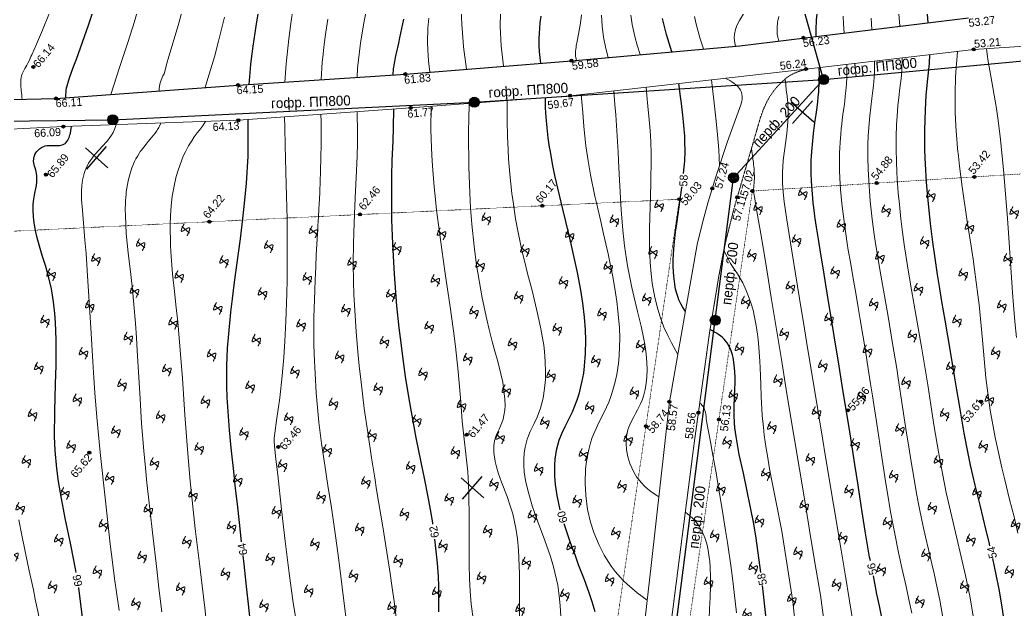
# Model space of a CAD drawing. Header units: millimetres. Extents: x -2893842 to -949497, y -1203244 to 262218.
# Drawn here: x -2303283 to -2203783, y -500730 to -441709 of the extents above; entities that cross this region are included whole.
import ezdxf

# ---------------------------------------------------------------- set-up
doc = ezdxf.new("R2010")
doc.units = ezdxf.units.MM
doc.linetypes.add('g5_05x2', pattern=[3.5, 2.5, -1])
doc.linetypes.add('g5_366', pattern=[0.85, 0.1, -0.75])
doc.layers.get('0').update_dxf_attribs({"lineweight": 5})
for name, color, linetype in [('!!!_ Размеры', 7, 'Continuous'), ('02_сетка', 253, 'Continuous'), ('10_Границы покрытий и угодий', 253, 'Continuous'), ('13_Растительность', 253, 'Continuous'), ('19_Горизонтали', 253, 'Continuous'), ('30_Канализация', 253, 'Continuous'), ('44_Крышки колодцев', 253, 'Continuous'), ('61_Отметки высоты поверхности', 253, 'Continuous')]:
    doc.layers.add(name, color=color, linetype=linetype)
doc.styles.add('LIKE17', font='d431.shx')
doc.styles.add('LIKE32', font='peteri.shx')
doc.styles.add('LIKE36', font='pragmai.shx')
doc.styles.add('Line_GUGK', font='')
doc.styles.get('Line_GUGK').set_extended_font_data('Bm431', italic=True)
doc.linetypes.add('g5_122_d', pattern='A,1,-1,1.5,-0.4,["Др",Line_GUGK,S=1,R=0,X=0,Y=-0.5],-2.4,1.5,-1,4,-1,4,-1,3', length=21.8)

# ---------------------------------------------------------------- blocks, each defined once
blk = doc.blocks.new('BL_333')
at = {"color": 0}
for p, q in [((0, -3), (0, 3)), ((-3, 0), (3, 0))]:
    blk.add_line(p, q, dxfattribs=at)
blk = doc.blocks.new('g5_117')
h = blk.add_hatch(color=255)
h.paths.add_polyline_path([(-0.299, 0.352), (0.352, -0.299, 0.177899), (0.463, 0, 0.639215)])
h.paths.add_polyline_path([(-0.352, 0.299, 0.177899), (-0.463, 0, 0.639215), (0.299, -0.352)])
at = {"color": 0}
blk.add_lwpolyline([(0.354, -0.354), (-0.354, 0.354)], dxfattribs=at)
blk.add_circle((0, 0), 0.5, dxfattribs=at)
blk = doc.blocks.new('g5_330')
blk.add_hatch(color=0).paths.add_polyline_path([(-0.15, 0, 1), (0.15, 0, 1)])
at = {"color": 0}
blk.add_circle((0, 0), 0.15, dxfattribs=at)
blk = doc.blocks.new('g5_411')
at = {"color": 0, "linetype": 'Continuous', "lineweight": 15}
for points in [[(0.375, 1), (0.365, 0.998), (0.355, 0.996), (0.346, 0.994), (0.336, 0.991), (0.326, 0.989), (0.316, 0.987), (0.307, 0.985), (0.297, 0.983), (0.287, 0.981), (0.277, 0.979), (0.268, 0.976), (0.258, 0.974), (0.248, 0.972), (0.238, 0.97), (0.228, 0.968), (0.219, 0.966), (0.209, 0.963), (0.199, 0.961), (0.189, 0.959), (0.18, 0.957), (0.17, 0.955), (0.16, 0.952), (0.15, 0.95), (0.141, 0.948), (0.131, 0.946), (0.121, 0.943), (0.111, 0.941), (0.102, 0.939), (0.092, 0.937), (0.082, 0.934), (0.073, 0.932), (0.063, 0.93), (0.053, 0.927), (0.043, 0.925), (0.034, 0.923), (0.024, 0.92), (0.014, 0.918), (0.005, 0.915), (-0.005, 0.913), (-0.015, 0.911), (-0.025, 0.908), (-0.034, 0.906), (-0.044, 0.903), (-0.054, 0.901), (-0.063, 0.898), (-0.073, 0.895), (-0.083, 0.893), (-0.092, 0.89), (-0.102, 0.887), (-0.111, 0.885), (-0.121, 0.882), (-0.131, 0.879), (-0.14, 0.876), (-0.15, 0.873), (-0.159, 0.87), (-0.169, 0.867), (-0.178, 0.864), (-0.188, 0.861), (-0.197, 0.858), (-0.207, 0.855), (-0.216, 0.852), (-0.226, 0.849), (-0.235, 0.845), (-0.245, 0.842), (-0.254, 0.838), (-0.263, 0.834), (-0.272, 0.831), (-0.282, 0.827), (-0.291, 0.823), (-0.3, 0.818), (-0.309, 0.814), (-0.318, 0.809), (-0.327, 0.805), (-0.335, 0.799), (-0.344, 0.794), (-0.352, 0.788), (-0.36, 0.782), (-0.367, 0.775), (-0.374, 0.768), (-0.379, 0.76), (-0.383, 0.75), (-0.385, 0.741), (-0.384, 0.731), (-0.38, 0.721), (-0.375, 0.713), (-0.369, 0.705), (-0.361, 0.698), (-0.354, 0.692), (-0.346, 0.686), (-0.337, 0.681), (-0.329, 0.675), (-0.32, 0.67), (-0.312, 0.665), (-0.303, 0.661), (-0.294, 0.656), (-0.285, 0.652), (-0.276, 0.647), (-0.267, 0.643), (-0.258, 0.639), (-0.249, 0.635), (-0.239, 0.631), (-0.23, 0.627), (-0.221, 0.623), (-0.212, 0.619), (-0.202, 0.616), (-0.193, 0.612), (-0.184, 0.608), (-0.174, 0.605), (-0.165, 0.601), (-0.156, 0.597), (-0.146, 0.594), (-0.137, 0.59), (-0.128, 0.587), (-0.118, 0.584), (-0.109, 0.58), (-0.099, 0.577), (-0.09, 0.573), (-0.081, 0.57), (-0.071, 0.567), (-0.062, 0.563), (-0.052, 0.56), (-0.043, 0.556), (-0.034, 0.553), (-0.024, 0.55), (-0.015, 0.546), (-0.005, 0.543), (0.004, 0.54), (0.013, 0.536), (0.023, 0.533), (0.032, 0.53), (0.042, 0.526), (0.051, 0.523), (0.061, 0.519), (0.07, 0.516), (0.079, 0.513), (0.089, 0.509), (0.098, 0.506), (0.108, 0.502), (0.117, 0.499), (0.126, 0.495), (0.136, 0.492), (0.145, 0.488), (0.154, 0.485), (0.164, 0.481), (0.173, 0.477), (0.182, 0.474), (0.191, 0.47), (0.201, 0.466), (0.21, 0.462), (0.219, 0.458), (0.228, 0.454), (0.238, 0.45), (0.247, 0.446), (0.256, 0.442), (0.265, 0.438), (0.274, 0.433), (0.283, 0.429), (0.292, 0.425), (0.301, 0.42), (0.309, 0.415), (0.318, 0.41), (0.327, 0.405), (0.335, 0.4), (0.343, 0.394), (0.351, 0.388), (0.359, 0.382), (0.367, 0.375), (0.374, 0.368), (0.38, 0.36), (0.385, 0.352), (0.39, 0.343), (0.392, 0.333), (0.392, 0.323), (0.391, 0.313), (0.387, 0.304), (0.382, 0.295), (0.377, 0.287), (0.37, 0.279), (0.363, 0.272), (0.356, 0.266), (0.348, 0.259), (0.34, 0.253), (0.332, 0.248), (0.323, 0.242), (0.315, 0.237), (0.306, 0.232), (0.298, 0.227), (0.289, 0.222), (0.28, 0.217), (0.271, 0.213), (0.262, 0.208), (0.253, 0.204), (0.244, 0.2), (0.235, 0.196), (0.226, 0.192), (0.217, 0.188), (0.207, 0.184), (0.198, 0.18), (0.189, 0.176), (0.179, 0.173), (0.17, 0.169), (0.161, 0.165), (0.151, 0.162), (0.142, 0.158), (0.133, 0.155), (0.123, 0.151), (0.114, 0.148), (0.105, 0.145), (0.095, 0.141), (0.086, 0.138), (0.076, 0.135), (0.067, 0.132), (0.057, 0.129), (0.048, 0.125), (0.038, 0.122), (0.029, 0.119), (0.019, 0.116), (0.01, 0.113), (0, 0.11), (-0.009, 0.107), (-0.019, 0.104), (-0.028, 0.101), (-0.038, 0.098), (-0.048, 0.095), (-0.057, 0.092), (-0.067, 0.089), (-0.076, 0.086), (-0.086, 0.083), (-0.095, 0.08), (-0.105, 0.078), (-0.115, 0.075), (-0.124, 0.072), (-0.134, 0.069), (-0.143, 0.066), (-0.153, 0.063), (-0.162, 0.061), (-0.172, 0.058), (-0.182, 0.055), (-0.191, 0.052), (-0.201, 0.049), (-0.21, 0.047), (-0.22, 0.044), (-0.23, 0.041), (-0.239, 0.038), (-0.249, 0.036), (-0.259, 0.033), (-0.268, 0.03), (-0.278, 0.027), (-0.287, 0.025), (-0.297, 0.022), (-0.307, 0.019), (-0.316, 0.017), (-0.326, 0.014), (-0.336, 0.011), (-0.345, 0.008), (-0.355, 0.006), (-0.364, 0.003), (-0.374, 0), (-0.375, 0)], [(0, 1), (0, 0)]]:
    blk.add_lwpolyline(points, dxfattribs=at)
blk = doc.blocks.new('Топо_07.04.17')
at = {"layer": '02_сетка', "color": 3, "linetype": 'Continuous'}
for p, q in [((-404952, -300027), (-402731, -298010)), ((-402833, -300129), (-404850, -297908)), ((-334324, -303446), (-332103, -301430)), ((-332205, -303549), (-334222, -301327)), ((-371348, -337050), (-369126, -335034)), ((-369229, -337153), (-371245, -334932))]:
    blk.add_line(p, q, dxfattribs=at)
at = {"layer": '10_Границы покрытий и угодий', "color": 7, "linetype": 'Continuous', "lineweight": 30}
blk.add_lwpolyline([(-424711, -291086), (-407228, -292656), (-388980, -293376), (-372226, -294176), (-355588, -294713), (-338686, -295119), (-315669, -294920)], dxfattribs=at)
at = {"layer": '10_Границы покрытий и угодий', "linetype": 'Continuous', "lineweight": 20}
blk.add_lwpolyline([(-425391, -294341), (-406798, -295535), (-389333, -296885), (-372096, -297580), (-356109, -298176), (-332382, -298195), (-315493, -298127), (-298124, -298973), (-280998, -298733)], dxfattribs=at)
at = {"layer": '10_Границы покрытий и угодий', "color": 7, "linetype": 'Continuous', "lineweight": 20}
blk.add_lwpolyline([(-357170, -362397), (-353345, -345776), (-349697, -329704), (-345169, -314393), (-344347, -312187), (-343581, -310263), (-342565, -307890), (-340994, -304506), (-339268, -301010), (-339110, -300641), (-339057, -300450), (-339024, -300221), (-339025, -299947), (-339054, -299752), (-339111, -299559), (-339206, -299360), (-339346, -299157), (-339526, -298954), (-339689, -298798), (-339887, -298627), (-340077, -298476), (-340321, -298299), (-340523, -298188)], dxfattribs=at)
at = {"layer": '10_Границы покрытий и угодий', "color": 7, "linetype": 'g5_05x2', "lineweight": 20}
blk.add_lwpolyline([(-332382, -298195), (-333024, -298319), (-333648, -298487), (-334092, -298666), (-334406, -298837), (-334859, -299145), (-335188, -299405), (-335496, -299672), (-335880, -300045), (-336340, -300584), (-336701, -301099), (-337037, -301666), (-337447, -302492), (-337948, -303692), (-341090, -311202), (-342351, -314575), (-342709, -315658), (-343365, -317770), (-344923, -323269), (-347684, -334032), (-352254, -352646)], dxfattribs=at)
at = {"layer": '10_Границы покрытий и угодий', "color": 7, "linetype": 'g5_366', "lineweight": 20}
for points in [[(-444221, -374650), (-448657, -303037), (-346417, -309694), (-365121, -380180)], [(-267150, -403277), (-267150, -403277), (-326166, -406624), (-356552, -405124), (-361266, -393704), (-339079, -309702), (-229414, -315118), (-251446, -399128)]]:
    blk.add_lwpolyline(points, close=True, dxfattribs=at)
at = {"layer": '19_Горизонтали', "color": 252, "linetype": 'Continuous', "lineweight": 20}
for points in [[(-328181, -295028), (-328181, -295018), (-328138, -294136), (-328075, -293334)], [(-325333, -293878), (-325376, -295004)], [(-322571, -294980), (-322570, -294974), (-322529, -293756)], [(-339132, -295109), (-339162, -294773), (-339165, -294542), (-339152, -294307), (-339091, -293915), (-338941, -293448), (-338798, -293168), (-338618, -292895), (-338423, -292627), (-337974, -291982)], [(-334467, -292652), (-334619, -293071), (-334663, -293216), (-334715, -293410), (-334751, -293567), (-334778, -293712), (-334812, -293952), (-334830, -294183), (-334833, -294392), (-334813, -294704), (-334813, -294704), (-334772, -294968), (-334749, -295076)], [(-348699, -294878), (-348894, -293919), (-349027, -293020), (-349139, -291786), (-349173, -290869)], [(-342321, -295032), (-342557, -293981), (-342783, -292482), (-342853, -291700)], [(-384286, -293601), (-383949, -291795), (-383411, -289348), (-383039, -287841), (-382627, -286292)], [(-380676, -293773), (-380676, -293773), (-380357, -292063), (-380248, -291543), (-380042, -290620), (-379848, -289808), (-379667, -289093), (-379330, -287836)], [(-377065, -293945), (-376904, -293041), (-376339, -290602), (-375769, -288621), (-375204, -286861)], [(-369786, -294255), (-369798, -293111), (-369747, -292060), (-369674, -291288), (-369472, -289868), (-369281, -288864)], [(-365965, -288523), (-366068, -289833), (-366140, -291629), (-366146, -292115), (-366146, -292115), (-366089, -294374)], [(-362391, -294493), (-362413, -292451), (-362272, -290499), (-362097, -289170)], [(-354056, -290282), (-354271, -291078), (-354584, -292162), (-354795, -292848), (-354932, -293290), (-354983, -293473), (-355013, -293587), (-355069, -293851), (-355096, -294026), (-355114, -294260), (-355112, -294462), (-355078, -294725)], [(-351889, -294802), (-352047, -293900), (-352149, -292733), (-352152, -291629), (-352075, -290522)], [(-410588, -292354), (-410579, -292132), (-410576, -291911), (-410575, -291691), (-410575, -291494), (-410573, -291321), (-410568, -291111), (-410559, -290937), (-410536, -290687), (-410523, -290594), (-410505, -290484), (-410481, -290364), (-410443, -290218), (-410381, -290032), (-410287, -289824), (-410220, -289705), (-410097, -289512), (-409958, -289317), (-409732, -289007), (-409614, -288834), (-409465, -288602), (-409226, -288208), (-409132, -288050), (-408547, -287051), (-407782, -285711), (-406884, -284084)], [(-396929, -281996), (-398559, -285887), (-399454, -287907), (-400570, -290306), (-401706, -292874)], [(-396894, -293064), (-396876, -292932), (-396845, -292786), (-396803, -292637), (-396724, -292416), (-396633, -292197), (-396548, -292010), (-396359, -291607), (-396187, -291423), (-395762, -290304), (-394165, -286566), (-393019, -283660)], [(-389576, -286486), (-389808, -287117), (-390434, -288804), (-391013, -290294), (-391906, -292399), (-392278, -293246)]]:
    blk.add_lwpolyline(points, dxfattribs=at)
at = {"layer": '19_Горизонтали', "color": 42, "linetype": 'Continuous', "lineweight": 30}
for points in [[(-345510, -294955), (-345832, -293180), (-346058, -291534)], [(-406204, -292696), (-406200, -292576), (-406182, -292363), (-406154, -292180), (-406101, -291935), (-406037, -291709), (-405972, -291514), (-405793, -291072), (-405605, -290673), (-405417, -290302), (-405151, -289790), (-404732, -288973), (-403155, -285752), (-402043, -283336)], [(-358139, -289955), (-358289, -290607), (-358488, -291643), (-358563, -292135), (-358645, -292846), (-358689, -293477), (-358694, -294613)], [(-330987, -295053), (-330932, -294415), (-330776, -293414), (-330589, -292544), (-330419, -291861), (-330134, -290795), (-329808, -289578), (-329578, -288707), (-329389, -287984), (-328650, -285067), (-328039, -282529), (-327706, -281084), (-327454, -279957), (-327080, -278218), (-326846, -277086), (-326545, -275566), (-326344, -274501), (-325696, -270739), (-325214, -267427), (-324948, -265260), (-324667, -262498), (-324548, -261061), (-324319, -257466), (-324296, -256939)], [(-319688, -293227), (-319765, -294952)], [(-373454, -294118), (-373335, -293507), (-373201, -292986), (-373028, -292414), (-372887, -291992), (-372548, -291034), (-372368, -290523), (-371754, -288704)], [(-377856, -260012), (-378319, -262295), (-378600, -263483), (-379332, -266234), (-380364, -269618), (-381247, -272261), (-382267, -275161), (-383683, -279086), (-384332, -280898), (-385889, -285491), (-386263, -286701), (-386560, -287711), (-387085, -289660), (-387391, -290926), (-387515, -291483), (-387675, -292250), (-387897, -293428)], [(-410561, -339978), (-410572, -339768), (-410781, -337188), (-411032, -334454), (-411187, -332477), (-411277, -330736), (-411302, -329437), (-411259, -327627), (-411157, -326219), (-410869, -323718), (-410482, -321040), (-410208, -319143), (-409995, -317455), (-409908, -316622), (-409783, -314913), (-409751, -314005), (-409754, -312837), (-409822, -311524), (-409946, -310383), (-410131, -309239), (-410345, -308094), (-410520, -307140), (-410672, -306167), (-410742, -305552), (-410792, -304784), (-410794, -304153), (-410747, -303472), (-410661, -302900), (-410546, -302397), (-410372, -301824), (-410228, -301373), (-410139, -301068), (-410053, -300709), (-410024, -300546), (-409986, -300154), (-409993, -299852), (-410007, -299718), (-410033, -299547), (-410076, -299309), (-410105, -299141), (-410130, -298960), (-410144, -298791), (-410142, -298620), (-410111, -298403), (-410072, -298269), (-410016, -298136), (-409942, -298001), (-409814, -297822), (-409713, -297711), (-409578, -297588), (-409437, -297485), (-409213, -297364), (-408825, -297257), (-408610, -297244), (-408351, -297256), (-407935, -297309), (-407597, -297352), (-407382, -297364), (-407261, -297360), (-407141, -297346), (-407010, -297313), (-406826, -297227), (-406742, -297167), (-406511, -296925), (-406431, -296807), (-406357, -296682), (-406297, -296563), (-406240, -296436), (-406183, -296291), (-406095, -296021), (-406047, -295841), (-405996, -295597), (-405996, -295597)], [(-388383, -296923), (-388819, -300556), (-389283, -303257), (-389758, -305526), (-390166, -307274), (-390514, -308694), (-390866, -310089), (-391586, -312934), (-391983, -314552), (-392290, -315869), (-392815, -318353), (-393010, -319410), (-393010, -319410), (-393286, -321153), (-393522, -323159), (-393613, -324295), (-393668, -325218), (-393746, -327571), (-393771, -329356), (-393790, -331715), (-393797, -333433), (-393800, -335007), (-393802, -336841), (-393803, -338811)], [(-374568, -339196), (-374572, -339079), (-374648, -337703), (-374749, -336275), (-374881, -334691), (-375040, -332900), (-375254, -330428), (-375517, -326495), (-375617, -324238), (-375675, -322214), (-375697, -320841), (-375704, -319313), (-375682, -317097), (-375581, -313920), (-375407, -310901), (-375213, -308517), (-374841, -305070), (-374717, -304108), (-374509, -302633), (-374407, -301955), (-374206, -300691), (-374000, -299345), (-373776, -297513)], [(-358621, -298082), (-358714, -299109), (-358766, -300029), (-358793, -301104), (-358788, -302116), (-358758, -303057), (-358737, -303509), (-358657, -304728), (-358551, -305929), (-358331, -307948), (-358157, -309368), (-357994, -310635), (-357817, -312027), (-357616, -313696), (-357396, -315838), (-357267, -317601), (-357212, -318931), (-357204, -320326), (-357251, -321619), (-357331, -322634), (-357504, -323958), (-357749, -325214), (-357920, -325894), (-358195, -326799), (-358621, -327924), (-358882, -328504), (-359480, -329631), (-359914, -330322), (-360373, -331001), (-360749, -331608), (-361106, -332309), (-361482, -333279), (-361708, -334112), (-361822, -334697), (-361948, -335804), (-361976, -336624), (-361939, -337761), (-361789, -339197)], [(-345708, -307201), (-345577, -306574), (-345462, -305964), (-345315, -304985), (-345215, -304016), (-345178, -303467), (-345148, -302797), (-345133, -302053), (-345131, -301370), (-345146, -300219), (-345158, -299514), (-345172, -298184)], [(-331520, -347790), (-331552, -347390), (-331701, -344770), (-331816, -342181), (-331896, -340105), (-331973, -338035), (-332046, -336233), (-332127, -334474), (-332319, -330686), (-332445, -328096), (-332601, -324807), (-332700, -322708), (-332756, -321546), (-332838, -319839), (-332912, -318332), (-332991, -316738), (-333066, -315230), (-333118, -314017), (-333145, -313133), (-333156, -312597), (-333162, -312036), (-333163, -311601), (-333158, -311090), (-333150, -310706), (-333136, -310271), (-333119, -309882), (-333088, -309329), (-333041, -308726), (-333003, -308323), (-332941, -307780), (-332874, -307281), (-332819, -306921), (-332735, -306438), (-332522, -305405), (-332350, -304671), (-332160, -303905), (-332035, -303415), (-331885, -302826), (-331771, -302372), (-331590, -301621), (-331471, -301092), (-331372, -300616), (-331303, -300255), (-331252, -299962), (-331100, -298860), (-331045, -298189)], [(-319478, -347624), (-319521, -347253), (-319665, -346078), (-319994, -343493), (-320248, -341456), (-320484, -339390), (-320601, -338223), (-320769, -336155), (-320843, -334925), (-320930, -333112), (-320994, -331747), (-321054, -330535), (-321200, -327888), (-321385, -324719), (-321491, -322809), (-321568, -321290), (-321622, -320094), (-321669, -318900), (-321700, -317951), (-321728, -316825), (-321728, -316825), (-321753, -314932), (-321728, -312279), (-321680, -310794), (-321619, -309582), (-321537, -308364), (-321464, -307491), (-321260, -305581), (-320979, -303597), (-320728, -302173), (-320518, -301137), (-320383, -300527), (-320043, -299016), (-319896, -298145)], [(-347093, -320900), (-347334, -320429), (-347467, -320102), (-347603, -319677), (-347662, -319449), (-347745, -319047), (-347810, -318577), (-347848, -318095), (-347854, -317262), (-347833, -316827), (-347786, -316284), (-347706, -315637), (-347521, -314545), (-347375, -313838), (-347168, -312936), (-346961, -312103), (-346333, -309726), (-346154, -309043), (-346032, -308562), (-346008, -308466)], [(-342521, -347704), (-342625, -344233), (-342698, -342795), (-343129, -337653), (-343344, -335738), (-343471, -333909), (-343478, -333038), (-343462, -332542), (-343408, -331797), (-343343, -331213), (-343275, -330700), (-343194, -330143), (-343141, -329797), (-343065, -329289), (-342958, -328506), (-342900, -327994), (-342858, -327507), (-342837, -327083), (-342836, -326505), (-342867, -326042), (-342904, -325751), (-342937, -325561), (-342982, -325356), (-343039, -325143), (-343095, -324970), (-343292, -324514), (-343430, -324276), (-343560, -324089), (-343734, -323878), (-343839, -323767), (-344066, -323559), (-344243, -323417), (-344414, -323290), (-344620, -323146), (-344844, -322991)], [(-393804, -340187), (-393804, -341054), (-393811, -343583), (-393819, -345086), (-393841, -347578), (-393844, -348572), (-393792, -350910), (-393664, -352554), (-393385, -354473), (-392987, -356463), (-392484, -358699), (-392057, -360634), (-391062, -365370), (-390292, -369063), (-389309, -373500), (-388408, -377137), (-387559, -380170)], [(-374980, -347986), (-374686, -345457), (-374604, -344456), (-374537, -343133), (-374533, -340720)], [(-361547, -340613), (-361229, -342161), (-361019, -343055), (-360829, -343830), (-360577, -344834), (-360182, -346408), (-359860, -347765), (-359659, -348690), (-359465, -349690)], [(-404331, -379074), (-405088, -375200), (-405431, -373465), (-405741, -371930), (-406186, -369777), (-406511, -368253), (-407076, -365724), (-407858, -362471), (-408417, -360266), (-408895, -358349), (-409357, -356352), (-409966, -353066), (-410223, -350844), (-410370, -348063), (-410396, -346871), (-410416, -345043), (-410437, -343185), (-410479, -341550), (-410482, -341491)], [(-343880, -410283), (-343764, -405996), (-343513, -398352), (-343246, -389802), (-343142, -385536), (-343045, -377324), (-343102, -370706), (-342992, -364187), (-342812, -360066), (-342656, -356565), (-342547, -353271), (-342504, -349902), (-342511, -349026)], [(-318793, -365064), (-318875, -363435), (-318936, -361125), (-318928, -359245), (-318904, -357613), (-318894, -356601), (-318901, -355207), (-318952, -353615), (-319045, -352051), (-319168, -350547), (-319334, -348925)], [(-332633, -409849), (-332152, -399871), (-331924, -395144), (-331633, -389050), (-331373, -383411), (-331048, -374653), (-331021, -369321), (-330914, -364814), (-330823, -362015), (-330777, -359794), (-330779, -357754), (-330848, -355645), (-330928, -354420), (-331007, -353523), (-331125, -352356), (-331246, -351179), (-331398, -349301)]]:
    blk.add_lwpolyline(points, dxfattribs=at)
at = {"layer": '19_Горизонтали', "color": 42, "linetype": 'Continuous', "lineweight": 20}
for points in [[(-408443, -378818), (-409377, -374273), (-410358, -369601), (-410960, -366766), (-411795, -362848), (-413036, -357018), (-413865, -353440), (-413865, -353440), (-414269, -351925), (-414374, -351393), (-414508, -349661), (-414529, -348145), (-414592, -346458), (-414687, -344891), (-414789, -343570), (-414915, -342159), (-415003, -341233), (-415196, -339302), (-415392, -337314), (-415543, -335654), (-415663, -334112)], [(-401541, -295941), (-401604, -296108), (-401691, -296294), (-401785, -296464), (-401934, -296693), (-402115, -296931), (-402295, -297139), (-402588, -297438), (-402717, -297560), (-403042, -297852), (-403565, -298301), (-403880, -298578), (-403987, -298675), (-404140, -298819), (-404305, -298983), (-404530, -299227), (-404710, -299447), (-404809, -299582), (-405016, -299907), (-405136, -300131), (-405277, -300438), (-405500, -301084), (-405625, -301599), (-405717, -302141), (-405765, -302531), (-405804, -302980), (-405855, -304036), (-405875, -304918), (-405895, -305772), (-405932, -307049), (-405978, -308384), (-406072, -310623), (-406172, -312692), (-406338, -315845), (-406517, -319235), (-406595, -320847), (-406661, -322335), (-406748, -324770), (-406817, -328328), (-406835, -333179), (-406842, -337545), (-406832, -339088), (-406805, -341023), (-406708, -344262)], [(-402489, -344869), (-402507, -342470), (-402506, -340551), (-402507, -336882), (-402516, -334800), (-402519, -333305), (-402515, -331875), (-402502, -330382), (-402468, -328671), (-402368, -325904), (-402244, -323451), (-401978, -318632), (-401914, -317339), (-401853, -315889), (-401793, -314015), (-401765, -312501), (-401758, -310999), (-401771, -308818), (-401751, -306874), (-401650, -305107), (-401578, -304425), (-401508, -303911), (-401450, -303559), (-401397, -303272), (-401341, -303000), (-401282, -302738), (-401189, -302366), (-400969, -301643), (-400789, -301159), (-400451, -300413), (-400116, -299817), (-399948, -299559), (-399743, -299270), (-399541, -299009), (-399440, -298888), (-399319, -298749), (-398786, -298206), (-398529, -297967), (-398321, -297776), (-398116, -297583), (-397925, -297397), (-397750, -297216), (-397569, -297013), (-397470, -296891), (-397399, -296799), (-397320, -296687), (-397244, -296571), (-397085, -296286)], [(-392630, -296630), (-392962, -297045), (-393213, -297305), (-393360, -297451), (-393580, -297674), (-393908, -298030), (-394213, -298389), (-394581, -298867), (-394954, -299410), (-395177, -299768), (-395354, -300075), (-395507, -300357), (-395896, -301160), (-396144, -301752), (-396419, -302513), (-396532, -302866), (-396761, -303675), (-396979, -304609), (-397077, -305107), (-397164, -305606), (-397296, -306514), (-397492, -308514), (-397535, -309194), (-397613, -311404), (-397631, -313486), (-397632, -314504), (-397633, -316223), (-397787, -321896), (-397968, -325553), (-398120, -329013), (-398199, -332211), (-398226, -336986), (-398209, -340469), (-398193, -342741), (-398183, -344951), (-398183, -347173)], [(-389124, -349527), (-389342, -345205), (-389409, -342465), (-389438, -339240), (-389437, -336055), (-389427, -332555), (-389427, -330969), (-389426, -330011), (-389404, -329239), (-389358, -328872), (-389251, -328368), (-388925, -327154), (-388364, -324923), (-387881, -322773), (-387515, -320961), (-387221, -319365), (-386886, -317367), (-386485, -314661), (-386303, -313296), (-386108, -311722), (-385958, -310429), (-385623, -307235), (-385407, -304957), (-385192, -302524), (-384966, -299869), (-384822, -298143), (-384731, -297071)], [(-384252, -348159), (-384281, -346635), (-384304, -344178), (-384324, -341720), (-384324, -341720), (-384368, -339280), (-384471, -336429), (-384570, -334193), (-384656, -332126), (-384721, -329947), (-384741, -327775), (-384686, -324853), (-384453, -320976), (-384357, -319942), (-384180, -318323), (-384056, -317321), (-383811, -315543), (-383680, -314654), (-383515, -313589), (-383312, -312325), (-383119, -311160), (-382936, -310074), (-382761, -309047), (-382628, -308262), (-382475, -307356), (-382356, -306650), (-382259, -306064), (-382190, -305639), (-382078, -304950), (-382078, -304950), (-381901, -303818), (-381772, -302965), (-381772, -302965), (-381552, -301408), (-381408, -300299), (-381201, -298495), (-381148, -297963), (-381079, -297218)], [(-379251, -349665), (-379288, -346686), (-379330, -345058), (-379379, -343610), (-379438, -342120), (-379587, -338889), (-379644, -337715), (-379713, -336347), (-379772, -335154), (-379829, -333955), (-379921, -331904), (-380015, -329370), (-380079, -326927), (-380111, -324273), (-380107, -322624), (-380088, -321247), (-380029, -319179), (-379899, -316569), (-379823, -315469), (-379725, -314260), (-379531, -312324), (-379303, -310481), (-379137, -309305), (-378865, -307521), (-378603, -305891), (-378179, -303244), (-377951, -301734), (-377783, -300531), (-377646, -299455), (-377428, -297365)], [(-371594, -350489), (-371671, -347595), (-371622, -346267), (-371543, -345058), (-371415, -343595), (-371277, -342267), (-370898, -338928), (-370669, -336656), (-370584, -335600), (-370512, -334390), (-370513, -329312), (-370423, -327373), (-370336, -324303), (-370335, -321808), (-370358, -320218), (-370425, -317575), (-370473, -316019), (-370524, -314430), (-370595, -312007), (-370646, -309514), (-370658, -308034), (-370656, -306975), (-370639, -305694), (-370592, -304042), (-370552, -303140), (-370474, -301824), (-370314, -299929), (-370040, -297657)], [(-366234, -297799), (-366453, -299446), (-366583, -300486), (-366723, -301680), (-366887, -303217), (-366973, -304125), (-367174, -306687), (-367261, -308230), (-367320, -309848), (-367347, -312048), (-367316, -313962), (-367133, -317283), (-366920, -319467), (-366794, -320496), (-366603, -321842), (-366468, -322695), (-366292, -323774), (-366112, -325027), (-366025, -325877), (-366001, -327586), (-366068, -328217), (-366154, -328690), (-366295, -329219), (-366418, -329568), (-366571, -329923), (-366908, -330524), (-367150, -330888), (-367274, -331102), (-367495, -331606), (-367624, -332071), (-367713, -332765), (-367690, -333663), (-367621, -334213), (-367507, -334832), (-367279, -335804), (-366895, -337286), (-366675, -338247), (-366527, -339087), (-366375, -340539), (-366334, -341611), (-366349, -342747), (-366522, -345128), (-366786, -347413), (-366930, -348621), (-367119, -350651)], [(-362913, -349804), (-362853, -348704), (-362832, -347744), (-362859, -346672), (-363066, -344815), (-363264, -343736), (-363519, -342573), (-363724, -341721), (-364109, -340155), (-364364, -339071), (-364487, -338499), (-364767, -336907), (-364873, -335896), (-364903, -335032), (-364877, -334349), (-364822, -333819), (-364697, -333132), (-364551, -332598), (-364246, -331809), (-363865, -331105), (-363367, -330356), (-362997, -329742), (-362578, -328897), (-362202, -327909), (-361944, -326996), (-361761, -326097), (-361659, -325375), (-361569, -324306), (-361541, -323309), (-361547, -322664), (-361606, -321392), (-361648, -320832), (-361788, -319435), (-362091, -317106), (-362338, -315360), (-362513, -314067), (-362624, -313165), (-362816, -311186), (-362909, -309805), (-362977, -308093), (-362992, -307252), (-362980, -305308), (-362928, -303768), (-362880, -302849), (-362786, -301492), (-362651, -299962), (-362428, -297940)], [(-354129, -349183), (-355043, -348316), (-355947, -347366), (-356301, -346941), (-356985, -345974), (-357324, -345403), (-357909, -344206), (-358302, -343168), (-358672, -341855), (-358883, -340767), (-359030, -339481), (-359068, -338090), (-358993, -336830), (-358783, -335437), (-358610, -334691), (-358255, -333550), (-357998, -332903), (-357765, -332396), (-356936, -330984), (-356284, -330018), (-355727, -329074), (-355443, -328516), (-355175, -327924), (-354860, -327120), (-354623, -326408), (-354332, -325327), (-354171, -324562), (-353919, -322832), (-353834, -321804), (-353778, -320081), (-353786, -319159), (-353814, -318285), (-353898, -316826), (-354121, -314305), (-354346, -312267), (-354491, -311009), (-354707, -309105), (-354778, -308434), (-354974, -306278), (-355066, -304850), (-355115, -303343), (-355096, -301383), (-355081, -300901), (-355049, -299987), (-355017, -298915), (-354997, -298177)], [(-351814, -339032), (-352007, -338878), (-352429, -338516), (-352669, -338290), (-353082, -337847), (-353426, -337405), (-353795, -336804), (-354032, -336293), (-354189, -335858), (-354317, -335399), (-354441, -334714), (-354487, -334015), (-354454, -333337), (-354341, -332689), (-354126, -332016), (-354010, -331759), (-353777, -331337), (-353407, -330787), (-353184, -330481), (-352941, -330143), (-352577, -329580), (-352396, -329252), (-352210, -328861), (-351963, -328226), (-351779, -327601), (-351651, -327014), (-351538, -326239), (-351482, -325538), (-351462, -324697), (-351488, -323754), (-351523, -323188), (-351648, -321876), (-351832, -320386), (-352039, -318807), (-352144, -317935), (-352331, -315737), (-352400, -313692), (-352394, -312143), (-352326, -310091), (-352111, -306541), (-352016, -305146), (-351962, -304322), (-351790, -300595), (-351768, -299560), (-351727, -298179)], [(-348332, -325091), (-348818, -323858), (-349109, -323106), (-349398, -322218), (-349663, -321172), (-349813, -320384), (-349970, -319175), (-350058, -317738), (-350066, -316787), (-350031, -315651), (-349919, -314074), (-349814, -313052), (-349715, -312222), (-349581, -311213), (-349272, -309058), (-349078, -307712), (-348973, -306952), (-348862, -306093), (-348719, -304827), (-348615, -303631), (-348553, -302555), (-348517, -301466), (-348493, -300109), (-348475, -299034), (-348475, -299034), (-348454, -298182)], [(-342074, -306828), (-341951, -305246), (-341914, -304466), (-341883, -303344), (-341872, -302039), (-341881, -300240), (-341895, -298187)], [(-328003, -353442), (-328129, -352060), (-328267, -350739), (-328478, -348836), (-328627, -347423), (-328835, -345044), (-328967, -343132), (-329073, -341256), (-329121, -340253), (-329231, -337588), (-329349, -334232), (-329453, -331399), (-329501, -330186), (-329565, -328691), (-329650, -326849), (-329728, -325268), (-329809, -323699), (-329876, -322476), (-329959, -320999), (-330046, -319540), (-330143, -317889), (-330210, -316645), (-330242, -315972), (-330281, -315019), (-330310, -314021), (-330326, -311948), (-330292, -310534), (-330234, -309422), (-330175, -308648), (-330074, -307646), (-329977, -306886), (-329905, -306395), (-329820, -305880), (-329741, -305448), (-329669, -305084), (-329541, -304487), (-329448, -304080), (-329342, -303639), (-329160, -302902), (-329022, -302343), (-328895, -301825), (-328778, -301329), (-328778, -301329), (-328658, -300794), (-328658, -300794), (-328528, -300152), (-328528, -300152), (-328408, -299466), (-328408, -299466), (-328258, -298178)], [(-325470, -298167), (-325632, -299389), (-325868, -300580), (-326039, -301319), (-326165, -301842), (-326574, -303565), (-326937, -305479), (-327082, -306454), (-327227, -307677), (-327332, -308834), (-327407, -309975), (-327454, -311045), (-327479, -312029), (-327485, -313846), (-327456, -315391), (-327426, -316315), (-327274, -319495), (-327147, -321614), (-327018, -323709), (-326867, -326418), (-326742, -328958), (-326697, -329951), (-326579, -332822), (-326481, -335483), (-326426, -336872), (-326369, -338184), (-326267, -340158), (-326175, -341590), (-326053, -343155), (-325881, -344945), (-325764, -346019), (-325615, -347319), (-325448, -348751), (-325334, -349760), (-325180, -351223), (-325067, -352458), (-324915, -354814)], [(-321908, -355010), (-322047, -352408), (-322234, -350299), (-322666, -346504), (-322998, -343747), (-323210, -341832), (-323388, -339911), (-323539, -337718), (-323664, -335165), (-323755, -332967), (-323844, -330923), (-324038, -327086), (-324221, -324020), (-324221, -324020), (-324381, -321328), (-324486, -319328), (-324486, -319328), (-324589, -316713), (-324619, -315471), (-324634, -314123), (-324627, -312708), (-324601, -311519), (-324566, -310575), (-324510, -309516), (-324427, -308363), (-324322, -307233), (-324165, -305903), (-323997, -304742), (-323856, -303910), (-323655, -302860), (-323479, -302046), (-323265, -301141), (-323101, -300448), (-322972, -299874), (-322864, -299347), (-322683, -298156)], [(-317109, -298134), (-317288, -299008), (-317438, -299739), (-317604, -300661), (-317664, -301032), (-317792, -301909), (-317896, -302750), (-318035, -304177), (-318126, -305499), (-318154, -306048), (-318185, -306822), (-318211, -307823), (-318220, -308558), (-318223, -309563), (-318193, -311647), (-318086, -314907), (-317975, -317637), (-317925, -318964), (-317891, -320006), (-317840, -322568), (-317837, -323573), (-317899, -327094), (-317974, -330882), (-317916, -334149), (-317727, -336922), (-317578, -338460), (-317402, -340032), (-317255, -341230), (-316995, -343246), (-316759, -345039), (-316550, -346679)], [(-314499, -327233), (-314466, -325618), (-314419, -323986), (-314373, -322709), (-314311, -321198), (-314109, -316733), (-314046, -315301), (-313967, -313283), (-313926, -312019), (-313894, -310808), (-313867, -309382), (-313855, -307736), (-313856, -307385), (-313878, -305448), (-313918, -304038), (-313940, -303490), (-314048, -301545), (-314129, -300389), (-314192, -299282), (-314208, -298190)], [(-334565, -298945), (-334567, -299516), (-334563, -300020), (-334561, -300676), (-334574, -301365), (-334615, -302030), (-334696, -302718), (-334854, -303610), (-335023, -304382), (-335259, -305346), (-335378, -305825), (-335545, -306518), (-335659, -307025), (-335778, -307628), (-335860, -308122), (-335936, -308721), (-335986, -309274), (-336030, -310161), (-336040, -311138), (-335990, -312954), (-335887, -315282), (-335735, -318406), (-335608, -320908), (-335452, -323989), (-335354, -325913), (-335132, -330320), (-334889, -335059), (-334792, -336929), (-334542, -341748), (-334300, -346386), (-334174, -348834), (-333911, -354203)], [(-336790, -353892), (-336880, -350636), (-337006, -348097), (-337186, -344669), (-337363, -341281), (-337715, -334448), (-337925, -330229), (-338092, -326784), (-338221, -324130), (-338399, -320485), (-338540, -317681), (-338710, -314408), (-338852, -311785), (-338887, -311164), (-338911, -310734), (-338925, -310497), (-338938, -310269), (-338946, -310133), (-338955, -309968), (-338960, -309840), (-338947, -309582), (-338878, -309282), (-338788, -308818), (-338735, -308451), (-338708, -308210), (-338687, -307958), (-338672, -307731), (-338663, -307520), (-338656, -307294), (-338654, -307083), (-338653, -306856), (-338658, -306534), (-338669, -306159), (-338677, -305967), (-338699, -305488)], [(-339741, -357944), (-339688, -350929), (-339999, -343819), (-340228, -340909), (-340396, -338889), (-340499, -337489), (-340576, -336186), (-340609, -335443), (-340644, -334108), (-340648, -333299), (-340624, -332106), (-340520, -330213), (-340430, -329004), (-340366, -328181), (-340303, -327329), (-340264, -326740), (-340195, -325297), (-340180, -324512), (-340183, -323965), (-340211, -323096), (-340275, -322246), (-340357, -321556), (-340466, -320891), (-340589, -320305), (-340801, -319517), (-341071, -318730), (-341294, -318195), (-341498, -317762), (-341677, -317401), (-342052, -316642), (-342203, -316307), (-342367, -315896), (-342480, -315556), (-342569, -315234)], [(-345405, -351429), (-345404, -349398), (-345421, -347940), (-345441, -346886), (-345515, -344354), (-345562, -343125), (-345638, -341428), (-345713, -339976), (-345778, -338796), (-345855, -337505), (-346006, -335137), (-346073, -334144), (-346133, -333270), (-346168, -332764), (-346205, -332228), (-346223, -331821), (-346224, -331596), (-346225, -331360), (-346237, -331147), (-346259, -330984), (-346284, -330874), (-346326, -330742), (-346358, -330665), (-346404, -330571), (-346452, -330488), (-346513, -330398), (-346581, -330310), (-346697, -330183)], [(-348190, -351762), (-348035, -350715), (-347871, -349644), (-347696, -348426), (-347656, -348112), (-347596, -347585), (-347514, -346587), (-347491, -346030), (-347492, -345399), (-347517, -344890), (-347567, -344390), (-347668, -343793), (-347796, -343289), (-347976, -342774), (-348140, -342412), (-348282, -342149), (-348506, -341800), (-348719, -341523), (-348913, -341303), (-349200, -341017), (-349362, -340870)]]:
    blk.add_lwpolyline(points, dxfattribs=at)
at = {"layer": '30_Канализация', "color": 7, "linetype": 'g5_122_d', "lineweight": 30}
blk.add_lwpolyline([(-330742, -299433), (-336815, -261970), (-343990, -224601), (-349521, -186369)], dxfattribs=at)
at = {"layer": '30_Канализация', "color": 3, "linetype": 'g5_122_d', "lineweight": 30}
for points in [[(-459669, -290510), (-451541, -290393), (-401816, -295421), (-365694, -297745), (-330742, -299433), (-275570, -300513), (-220754, -302523), (-181654, -303046), (-137004, -304079), (-97871, -300292), (-69776, -299098), (-56112, -303462), (-26736, -316763)], [(-362700, -397829), (-353598, -360354), (-344218, -322127), (-340793, -308169), (-330742, -299433)]]:
    blk.add_lwpolyline(points, dxfattribs=at)
at = {"layer": '02_сетка', "color": 92, "xscale": 500.0000000002746, "yscale": 500.0000000002746, "zscale": 500.0000000002746, "rotation": 42.22816425403256}
for p in [(-333213, -302438), (-370237, -336042)]:
    blk.add_blockref('BL_333', p, dxfattribs=at)
at = {"layer": '13_Растительность', "color": 7, "linetype": 'Continuous', "lineweight": 20, "xscale": 999.9999999999995, "yscale": 999.9999999999995, "zscale": 999.9999999999995, "rotation": 43.98139083737546}
for p in [(-395470, -307529, -67200), (-400085, -308508, -67200), (-382770, -309169, -67200), (-404699, -309486, -67200), (-387384, -310148, -67200), (-365455, -309830, -67200), (-409313, -310465, -67200), (-391998, -311127, -67200), (-370069, -310809, -67200), (-348140, -310492, -67200), (-333735, -310911, -67200), (-396613, -312105, -67200), (-374683, -311788, -67200), (-352754, -311471, -67200), (-338349, -311890, -67200), (-401227, -313084, -67200), (-379298, -312767, -67200), (-357368, -312450, -67200), (-321034, -312551, -67200), (-405841, -314063, -67200), (-383912, -313746, -67200), (-366597, -314407, -67200), (-361982, -313428, -67200), (-325649, -313530, -67200), (-410456, -315042, -67200), (-388526, -314724, -67200), (-371211, -315386, -67200), (-349282, -315069, -67200), (-330263, -314509, -67200), (-312948, -315170, -67200), (-393141, -315703, -67200), (-375825, -316365, -67200), (-353896, -316047, -67200), (-334877, -315488, -67200), (-317562, -316149, -67200), (-397755, -316682, -67200), (-380440, -317343, -67200), (-358510, -317026, -67200), (-339492, -316466, -67200), (-322176, -317128, -67200), (-402369, -317661, -67200), (-385054, -318322, -67200), (-363125, -318005, -67200), (-326791, -318107, -67200), (-406984, -318640, -67200), (-389668, -319301, -67200), (-367739, -318984, -67200), (-331405, -319085, -67200), (-411598, -319618, -67200), (-394283, -320280, -67200), (-372353, -319962, -67200), (-350424, -319645, -67200), (-336019, -320064, -67200), (-314090, -319747, -67200), (-398897, -321259, -67200), (-376968, -320941, -67200), (-355038, -320624, -67200), (-340634, -321043, -67200), (-318704, -320726, -67200), (-403511, -322237, -67200), (-381582, -321920, -67200), (-359653, -321603, -67200), (-323319, -321704, -67200), (-408126, -323216, -67200), (-386196, -322899, -67200), (-364267, -322582, -67200), (-327933, -322683, -67200), (-412740, -324195, -67200), (-390811, -323878, -67200), (-368881, -323560, -67200), (-351566, -324222, -67200), (-332547, -323662, -67200), (-315232, -324324, -67200), (-395425, -324856, -67200), (-373496, -324539, -67200), (-356180, -325201, -67200), (-337162, -324641, -67200), (-319847, -325302, -67200), (-400039, -325835, -67200), (-378110, -325518, -67200), (-360795, -326179, -67200), (-341776, -325620, -67200), (-324461, -326281, -67200), (-404654, -326814, -67200), (-382724, -326497, -67200), (-365409, -327158, -67200), (-329075, -327260, -67200), (-409268, -327793, -67200), (-387338, -327475, -67200), (-370023, -328137, -67200), (-333690, -328239, -67200), (-413882, -328772, -67200), (-391953, -328454, -67200), (-374638, -329116, -67200), (-352708, -328798, -67200), (-338304, -329217, -67200), (-316374, -328900, -67200), (-396567, -329433, -67200), (-379252, -330095, -67200), (-357323, -329777, -67200), (-342918, -330196, -67200), (-320989, -329879, -67200), (-401181, -330412, -67200), (-383866, -331073, -67200), (-361937, -330756, -67200), (-325603, -330858, -67200), (-405796, -331391, -67200), (-388481, -332052, -67200), (-366551, -331735, -67200), (-330217, -331836, -67200), (-410410, -332369, -67200), (-393095, -333031, -67200), (-371166, -332714, -67200), (-334832, -332815, -67200), (-415024, -333348, -67200), (-397709, -334010, -67200), (-375780, -333692, -67200), (-353850, -333375, -67200), (-339446, -333794, -67200), (-317517, -333477, -67200), (-402324, -334988, -67200), (-380394, -334671, -67200), (-358465, -334354, -67200), (-344060, -334773, -67200), (-322131, -334456, -67200), (-406938, -335967, -67200), (-385009, -335650, -67200), (-363079, -335333, -67200), (-326745, -335434, -67200), (-411552, -336946, -67200), (-389623, -336629, -67200), (-372308, -337290, -67200), (-367693, -336311, -67200), (-331360, -336413, -67200), (-416167, -337925, -67200), (-394237, -337607, -67200), (-376922, -338269, -67200), (-354993, -337952, -67200), (-335974, -337392, -67200), (-318659, -338053, -67200), (-398852, -338586, -67200), (-381536, -339248, -67200), (-359607, -338930, -67200), (-340588, -338371, -67200), (-323273, -339032, -67200), (-403466, -339565, -67200), (-386151, -340227, -67200), (-364221, -339909, -67200), (-345203, -339349, -67200), (-327887, -340011, -67200), (-408080, -340544, -67200), (-390765, -341205, -67200), (-368836, -340888, -67200), (-332502, -340990, -67200), (-412695, -341523, -67200), (-395379, -342184, -67200), (-373450, -341867, -67200), (-337116, -341968, -67200), (-399994, -343163, -67200), (-378064, -342846, -67200), (-356135, -342528, -67200), (-341730, -342947, -67200), (-319801, -342630, -67200), (-404608, -344142, -67200), (-382679, -343824, -67200), (-360749, -343507, -67200), (-346345, -343926, -67200), (-324415, -343609, -67200), (-387293, -344803, -67200), (-365364, -344486, -67200), (-329030, -344588, -67200), (-391907, -345782, -67200), (-369978, -345465, -67200), (-333644, -345566, -67200), (-316329, -346228, -67200), (-374592, -346443, -67200), (-357277, -347105, -67200), (-338258, -346545, -67200), (-320943, -347207, -67200), (-379207, -347422, -67200), (-361891, -348084, -67200), (-342873, -347524, -67200), (-325558, -348185, -67200), (-366506, -349062, -67200), (-347487, -348503, -67200), (-330172, -349164, -67200), (-334786, -350143, -67200), (-339400, -351122, -67200), (-317471, -350804, -67200), (-344015, -352101, -67200), (-322085, -351783, -67200), (-326700, -352762, -67200)]:
    blk.add_blockref('g5_411', p, dxfattribs=at)
at = {"layer": '44_Крышки колодцев', "color": 7, "linetype": 'Continuous', "lineweight": 20, "xscale": 999.9999999999995, "yscale": 999.9999999999995, "zscale": 999.9999999999995, "rotation": 43.98139083737546}
for p in [(-401816, -295421, 517900), (-365694, -297745, 517900), (-330742, -299433, -67200), (-340793, -308169, 517900), (-344218, -322127, 517900)]:
    blk.add_blockref('g5_117', p, dxfattribs=at)
at = {"layer": '61_Отметки высоты поверхности', "color": 7, "linetype": 'Continuous', "lineweight": 20, "xscale": 999.9999999999995, "yscale": 999.9999999999995, "zscale": 999.9999999999995, "rotation": 43.98139083737546}
for p in [(-409106, -289264, -67200), (-407228, -292656, -67200), (-388980, -293376, -67200), (-372226, -294176, -67200), (-355588, -294713, -67200), (-406798, -295535, -67200), (-332277, -295049, -67200), (-389333, -296885, -67200), (-372096, -297580, -67200), (-356109, -298176, -67200), (-332382, -298195, -67200), (-315493, -298127, -67200), (-409070, -300111, -67200), (-393369, -306637, -67200), (-378307, -307605, -67200), (-360118, -308802, -67200), (-343037, -308993, -67200), (-346417, -309694, -67200), (-340654, -310159, -67200), (-339079, -309702, -67200), (-326651, -310306, -67200), (-316866, -310799, -67200), (-407896, -328232, -67200), (-389053, -329783, -67200), (-349697, -329704, -67200), (-370210, -330697, -67200), (-346936, -331118, -67200), (-352302, -331872, -67200), (-344974, -332023, -67200), (-332037, -332560, -11200), (-318732, -333198, -67200)]:
    blk.add_blockref('g5_330', p, dxfattribs=at)
at = {"layer": '19_Горизонтали', "color": 42, "linetype": 'Continuous', "lineweight": 15, "style": 'LIKE36'}
for s, rotation, p in [('58', 80.60361, (-345507, -308536, -33200)), ('64', 95.42417, (-393310, -340107, -33200)), ('66', 95.42417, (-410058, -341360, -33200)), ('62', 95.42417, (-374084, -340540, -33200)), ('60', 99.48398, (-361140, -340477, -33200)), ('58', 95.42417, (-342040, -348944, -33200)), ('56', 95.42417, (-330992, -349168, -33200)), ('54', 95.42417, (-318899, -348880, -33200))]:
    blk.add_text(s, height=800, rotation=rotation, dxfattribs=at).set_placement(p)
at = {"layer": '30_Канализация', "color": 7, "linetype": 'Continuous', "lineweight": 15, "style": 'LIKE32'}
for s, rotation, p in [('гофр. ПП800', 355.74164, (-385948, -296067, -67200)), ('гофр. ПП800', 357.1366, (-364210, -297451, -67200)), ('гофр. ПП800', 359.46345, (-329258, -299217, -67200)), ('перф. 200', 40.98267, (-337974, -305512, -67200)), ('перф. 200', 76.90718, (-342471, -320820, -67200)), ('перф. 200', 76.90718, (-348472, -344663, -67200))]:
    blk.add_text(s, height=1000, rotation=rotation, dxfattribs=at).set_placement(p)
at = {"layer": '61_Отметки высоты поверхности', "color": 7, "linetype": 'Continuous', "lineweight": 15, "style": 'LIKE17'}
for s, rotation, p in [('66.14', 43.98139, (-408618, -289477, -46700)), ('66.11', 356.8175, (-407325, -293533, -67200)), ('64.15', 356.8175, (-389198, -294278, -67200)), ('61.83', 359.1582, (-372422, -295143, -67200)), ('66.09', 356.8175, (-409794, -296273, -67200)), ('59.58', 0.64539, (-355592, -295645, -67200)), ('56.23', 0.64539, (-332385, -295978, -67200)), ('53.27', 0.64539, (-315701, -295843, -67200)), ('64.13', 356.8175, (-391995, -297663, -67200)), ('56.24', 0.64539, (-334937, -297986, -67200)), ('53.21', 358.43668, (-315405, -297984, -67200)), ('65.89', 43.98139, (-408465, -300569, 19420)), ('61.77', 359.1582, (-372490, -298552, -67200)), ('59.67', 0.64539, (-358461, -299263, -67200)), ('64.22', 43.98139, (-393452, -306380, 19420)), ('62.46', 43.98139, (-377888, -307304, 19420)), ('60.17', 43.98139, (-360236, -308617, 19420)), ('57.24', 67.91719, (-342086, -309189, -67200)), ('58.03', 43.98139, (-345892, -310475, 19420)), ('57.02', 67.93558, (-339634, -310242, 10300)), ('54.88', 43.98139, (-326644, -310086, -46700)), ('53.42', 43.98139, (-316904, -310608, -46700)), ('57.11', 67.91719, (-340668, -312607, -67200)), ('65.62', 43.98139, (-409527, -330650, 19420)), ('63.46', 43.98139, (-388448, -330241, 19420)), ('61.47', 43.98139, (-369605, -331156, 19420)), ('58.57', 76.29256, (-349491, -332700, -67200)), ('58.74', 43.98139, (-351736, -332729, 19420)), ('58.56', 76.29256, (-347803, -333713, -67200)), ('56.13', 76.35235, (-344223, -333349, -46700)), ('55.96', 43.98139, (-331551, -332751, 9300)), ('53.61', 43.98139, (-320338, -335204, -46700))]:
    blk.add_text(s, height=800, rotation=rotation, dxfattribs=at).set_placement(p)

msp = doc.modelspace()

# ---------------------------------------------------------------- block references
at = {"layer": '!!!_ Размеры', "color": 1, "lineweight": 0, "rotation": 6.471407436947433}
msp.add_blockref('Топо_07.04.17', (-1928038.79367, -112877.83782), dxfattribs=at)

doc.saveas('drawing.dxf')
